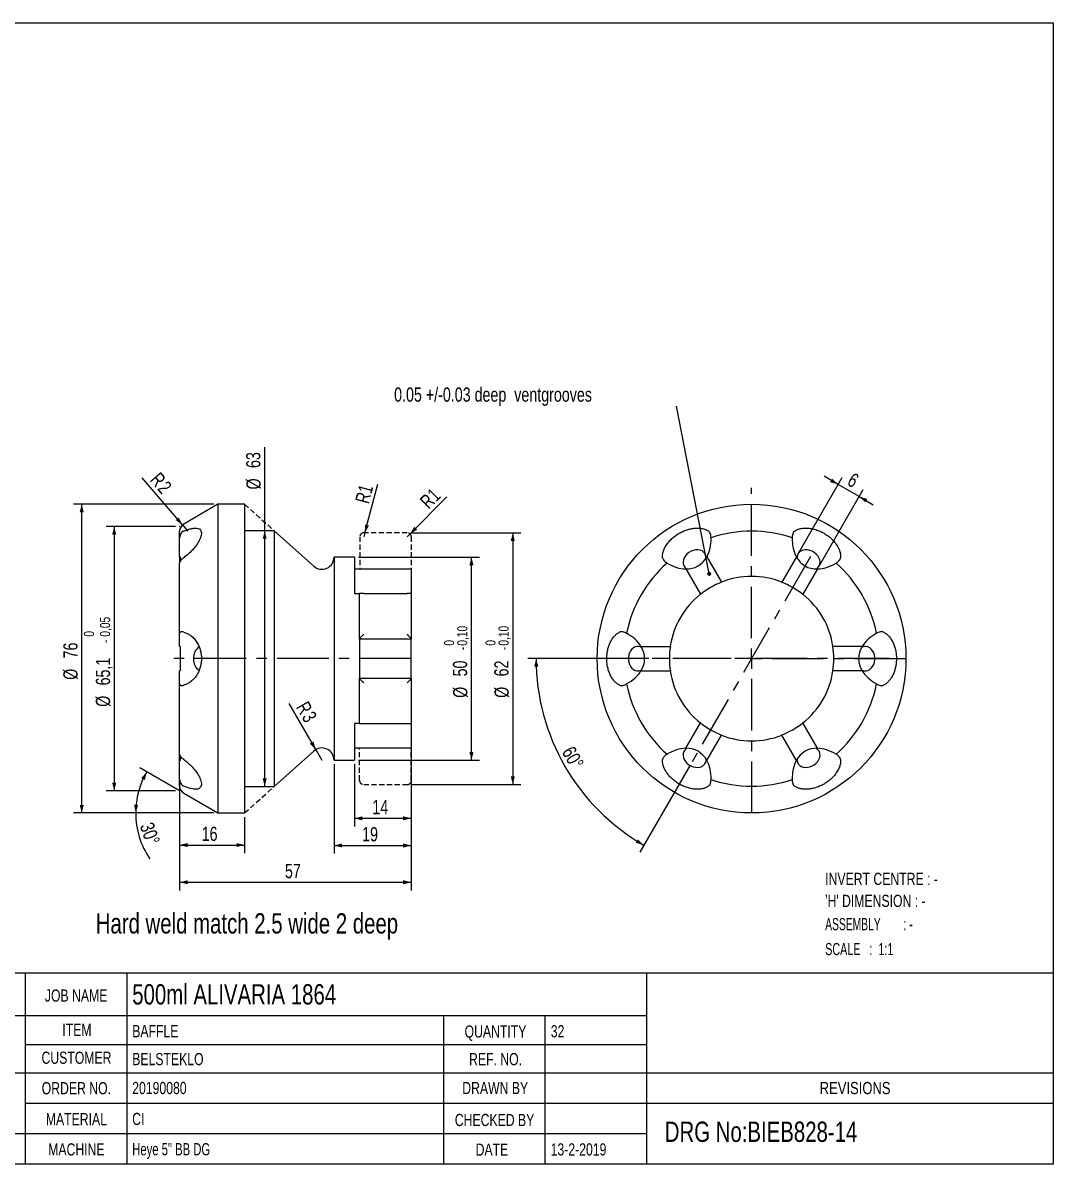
# Model space of a CAD drawing. Header units: millimetres. Extents: x 8 to 412, y 8 to 289.
# Drawn here: x 158.4 to 412, y 8 to 289 of the extents above; entities that cross this region are included whole.
import ezdxf

# ---------------------------------------------------------------- set-up
doc = ezdxf.new("R2010")
doc.units = ezdxf.units.MM
doc.header["$PDSIZE"] = -1
doc.linetypes.add('CENTERX2', pattern=[20.32, 12.7, -2.54, 2.54, -2.54])
doc.linetypes.add('HIDDEN', pattern=[1.905, 1.27, -0.635])
for name, color, linetype in [('CENTERLINE', 4, 'CENTERX2'), ('DIMENSIONS', 2, 'Continuous'), ('HIDDEN', 3, 'HIDDEN'), ('TEXT', 2, 'Continuous')]:
    doc.layers.add(name, color=color, linetype=linetype)
doc.layers.add('OUTLINE', color=7, linetype='Continuous', lineweight=25)
doc.styles.add('SLDTEXTSTYLE0', font='TXT', dxfattribs={"width": 0.75})
doc.styles.add('SLDTEXTSTYLE3', font='TXT', dxfattribs={"width": 0.797872})
doc.styles.add('SLDTEXTSTYLE4', font='TXT', dxfattribs={"width": 0.692308})
doc.styles.add('SLDTEXTSTYLE5', font='TXT', dxfattribs={"width": 0.660714})
doc.styles.add('SLDTEXTSTYLE6', font='TXT', dxfattribs={"width": 0.631579})
doc.dimstyles.new('SLDDIMSTYLE0', dxfattribs={"dimtxt": 3.5, "dimasz": 2, "dimexe": 0, "dimexo": 0.0625, "dimgap": 0.875, "dimtad": 1, "dimrnd": 1e-09, "dimzin": 12, "dimdsep": 46, "dimtxsty": 'SLDTEXTSTYLE0', "dimsah": 1, "dimcen": 0.09, "dimadec": 0, "dimazin": 3, "dimtfac": 1, "dimtofl": 0, "dimtmove": 0, "dimatfit": 3, "dimfxl": 0, "dimfrac": 2, "dimtolj": 1, "dimtzin": 12, "dimarcsym": 0})
doc.dimstyles.new('SLDDIMSTYLE10', dxfattribs={"dimtxt": 3.5, "dimasz": 2, "dimexe": 0, "dimexo": 0.0625, "dimgap": 0.875, "dimtad": 1, "dimrnd": 1e-09, "dimzin": 12, "dimdsep": 46, "dimtxsty": 'SLDTEXTSTYLE0', "dimsah": 1, "dimcen": 0, "dimadec": 0, "dimazin": 3, "dimtfac": 1, "dimtofl": 0, "dimtmove": 0, "dimatfit": 3, "dimfxl": 0, "dimfrac": 2, "dimtolj": 1, "dimtzin": 12, "dimarcsym": 0})
doc.dimstyles.new('SLDDIMSTYLE11', dxfattribs={"dimtxt": 3.5, "dimasz": 2, "dimexe": 0, "dimexo": 0.0625, "dimgap": 0.875, "dimtad": 1, "dimrnd": 1e-09, "dimzin": 12, "dimdsep": 46, "dimtxsty": 'SLDTEXTSTYLE0', "dimsah": 1, "dimcen": 0.09, "dimadec": 0, "dimazin": 3, "dimtol": 1, "dimtm": 0.1, "dimtfac": 1, "dimtofl": 0, "dimtmove": 0, "dimatfit": 3, "dimfxl": 0, "dimfrac": 2, "dimtolj": 1, "dimarcsym": 0})
doc.dimstyles.new('SLDDIMSTYLE12', dxfattribs={"dimtxt": 3.5, "dimasz": 2, "dimexe": 0, "dimexo": 0.0625, "dimgap": 0.875, "dimtad": 1, "dimrnd": 1e-09, "dimzin": 12, "dimdsep": 46, "dimtxsty": 'SLDTEXTSTYLE0', "dimsah": 1, "dimcen": 0, "dimadec": 0, "dimazin": 3, "dimtfac": 1, "dimtofl": 0, "dimtmove": 0, "dimatfit": 3, "dimfxl": 0, "dimfrac": 2, "dimtolj": 1, "dimtzin": 12, "dimarcsym": 0})
doc.dimstyles.new('SLDDIMSTYLE6', dxfattribs={"dimtxt": 3.5, "dimasz": 2, "dimexe": 0, "dimexo": 0.0625, "dimgap": 0.875, "dimtad": 1, "dimdec": 4, "dimzin": 12, "dimdsep": 46, "dimtxsty": 'SLDTEXTSTYLE0', "dimsah": 1, "dimcen": 0.09, "dimazin": 3, "dimtfac": 1, "dimtofl": 0, "dimtmove": 0, "dimatfit": 3, "dimfxl": 0, "dimfrac": 2, "dimtolj": 1, "dimtzin": 12, "dimarcsym": 0})
doc.dimstyles.new('SLDDIMSTYLE7', dxfattribs={"dimtxt": 3.5, "dimasz": 2, "dimexe": 0, "dimexo": 0.0625, "dimgap": 0.875, "dimtad": 1, "dimrnd": 1e-09, "dimzin": 12, "dimdsep": 46, "dimtxsty": 'SLDTEXTSTYLE0', "dimsah": 1, "dimcen": 0.09, "dimadec": 0, "dimazin": 3, "dimtfac": 1, "dimtmove": 0, "dimatfit": 0, "dimfxl": 0, "dimfrac": 2, "dimtolj": 1, "dimtzin": 12, "dimarcsym": 0})
doc.dimstyles.new('SLDDIMSTYLE8', dxfattribs={"dimtxt": 0.18, "dimasz": 1, "dimexe": 0, "dimexo": 0.0625, "dimgap": 0, "dimtad": 0, "dimtih": 1, "dimtoh": 1, "dimdec": 0, "dimrnd": 1e-09, "dimzin": 0, "dimdsep": 46, "dimtxsty": 'Standard', "dimblk1": 'DOT', "dimblk2": 'DOT', "dimsah": 1, "dimcen": 0.09, "dimadec": 0, "dimazin": 0, "dimtfac": 1, "dimtdec": 0, "dimtofl": 0, "dimtmove": 0, "dimatfit": 3, "dimldrblk": 'DOT', "dimfxl": 0, "dimfrac": 2, "dimtolj": 1, "dimtzin": 0, "dimarcsym": 0})
doc.dimstyles.new('SLDDIMSTYLE9', dxfattribs={"dimtxt": 3.5, "dimasz": 2, "dimexe": 0, "dimexo": 0.0625, "dimgap": 0.875, "dimtad": 1, "dimrnd": 1e-09, "dimzin": 12, "dimdsep": 46, "dimtxsty": 'SLDTEXTSTYLE0', "dimsah": 1, "dimcen": 0.09, "dimadec": 0, "dimazin": 3, "dimtol": 1, "dimtm": 0.05, "dimtfac": 1, "dimtofl": 0, "dimtmove": 0, "dimatfit": 3, "dimfxl": 0, "dimfrac": 2, "dimtolj": 1, "dimarcsym": 0})

# ---------------------------------------------------------------- blocks, each defined once
blk = doc.blocks.new('_D_6')
at = {"layer": 'DIMENSIONS'}
for p, q in [((303.35, 132.46), (282.74, 132.46)), ((322.62, 106.22), (310.26, 84.8))]:
    blk.add_line(p, q, dxfattribs=at)
blk.add_arc((337.77, 132.46), 53.04, 180, 240, dxfattribs=at)
for points in [[(284.74, 132.46), (284.27, 130.45), (285.27, 130.47)], [(311.26, 86.53), (309.8, 87.99), (309.28, 87.14)]]:
    blk.add_solid(points, dxfattribs=at)
at = {"layer": 'DIMENSIONS', "insert": (293.99, 111.25), "char_height": 3.5, "attachment_point": 1, "rotation": 300, "style": 'SLDTEXTSTYLE0'}
blk.add_mtext('60°', dxfattribs=at)
blk = doc.blocks.new('_D_7')
at = {"layer": 'DIMENSIONS'}
for p, q in [((349.29, 158.41), (360.07, 177.08)), ((359.07, 175.35), (355.61, 177.35)), ((364.27, 172.35), (359.07, 175.35)), ((354.48, 155.41), (365.27, 174.08)), ((364.27, 172.35), (367.73, 170.35))]:
    blk.add_line(p, q, dxfattribs=at)
for points in [[(359.07, 175.35), (357.59, 176.78), (357.09, 175.92)], [(364.27, 172.35), (365.75, 170.92), (366.25, 171.78)]]:
    blk.add_solid(points, dxfattribs=at)
at = {"layer": 'DIMENSIONS', "insert": (362.81, 178.4), "char_height": 3.5, "attachment_point": 1, "rotation": 330, "style": 'SLDTEXTSTYLE0'}
blk.add_mtext('6', dxfattribs=at)
blk = doc.blocks.new('_Dot')
at = {"color": 0, "linetype": 'ByBlock', "lineweight": -2}
blk.add_line((-0.5, 0), (-1, 0), dxfattribs=at)
at = {"color": 0, "linetype": 'ByBlock', "const_width": 0.5}
blk.add_lwpolyline([(-0.25, 0, 1), (0.25, 0, 1)], format="xyb", close=True, dxfattribs=at)
blk = doc.blocks.new('SW_CENTERMARKSYMBOL_1')
at = {"layer": 'CENTERLINE', "color": 0}
for p, q in [((0, 5), (0, 42.04)), ((-5, 0), (-40.5, 0)), ((0, 0), (-2.5, 0)), ((0, 0), (0, 2.5)), ((0, 0), (0, -2.5)), ((0, 0), (2.5, 0)), ((5, 0), (40.5, 0)), ((0, -5), (0, -40.5))]:
    blk.add_line(p, q, dxfattribs=at)
blk = doc.blocks.new('_D_8')
at = {"layer": 'DIMENSIONS'}
for p, q in [((196, 165.01), (178.9, 165.01)), ((180.9, 165.01), (180.9, 99.91)), ((196, 99.91), (178.9, 99.91))]:
    blk.add_line(p, q, dxfattribs=at)
for points in [[(180.9, 165.01), (180.4, 163.01), (181.4, 163.01)], [(180.9, 99.91), (181.4, 101.91), (180.4, 101.91)]]:
    blk.add_solid(points, dxfattribs=at)
at = {"layer": 'DIMENSIONS', "attachment_point": 1, "rotation": 90, "style": 'SLDTEXTSTYLE0'}
for s, insert, char_height in [('0,05', (177.4, 137.87), 2.5), ('0', (173.43, 137.87), 2.5), ('-', (177.4, 136.3), 2.5), ('65,1', (176.38, 125.87), 3.5), ('%%c', (176.38, 120.6), 3.5)]:
    blk.add_mtext(s, dxfattribs=dict(at, insert=insert, char_height=char_height))
blk = doc.blocks.new('_D_9')
at = {"layer": 'DIMENSIONS'}
for q in [(262.8, 172.27), (253, 162.46)]:
    blk.add_line((253.71, 163.17), q, dxfattribs=at)
blk.add_solid([(253.71, 163.17), (255.48, 164.23), (254.77, 164.94)], dxfattribs=at)
at = {"layer": 'DIMENSIONS', "insert": (255.84, 171.57), "char_height": 3.5, "attachment_point": 1, "rotation": 45, "style": 'SLDTEXTSTYLE0'}
blk.add_mtext('R1', dxfattribs=at)
blk = doc.blocks.new('_D_10')
at = {"layer": 'DIMENSIONS'}
for q in [(245.82, 175.39), (242.35, 162.46)]:
    blk.add_line((242.61, 163.43), q, dxfattribs=at)
blk.add_solid([(242.61, 163.43), (243.61, 165.23), (242.65, 165.49)], dxfattribs=at)
at = {"layer": 'DIMENSIONS', "insert": (240.14, 171.3), "char_height": 3.5, "attachment_point": 1, "rotation": 75, "style": 'SLDTEXTSTYLE0'}
blk.add_mtext('R1', dxfattribs=at)
blk = doc.blocks.new('_D_11')
at = {"layer": 'DIMENSIONS'}
for p, q in [((254, 163.46), (281, 163.46)), ((279, 163.46), (279, 101.46)), ((254, 101.46), (281, 101.46))]:
    blk.add_line(p, q, dxfattribs=at)
for points in [[(279, 163.46), (278.5, 161.46), (279.5, 161.46)], [(279, 101.46), (279.5, 103.46), (278.5, 103.46)]]:
    blk.add_solid(points, dxfattribs=at)
at = {"layer": 'DIMENSIONS', "attachment_point": 1, "rotation": 90, "style": 'SLDTEXTSTYLE0'}
for s, insert, char_height in [('0,10', (275.49, 135.66), 2.5), ('0', (272.25, 135.66), 2.5), ('-', (275.49, 134.55), 2.5), ('62', (274.44, 128.08), 3.5), ('%%c', (274.49, 122.81), 3.5)]:
    blk.add_mtext(s, dxfattribs=dict(at, insert=insert, char_height=char_height))
blk = doc.blocks.new('_D_12')
at = {"layer": 'DIMENSIONS'}
for p, q in [((254, 112.7), (254, 75.41)), ((197, 101.7), (197, 75.41)), ((197, 77.41), (254, 77.41))]:
    blk.add_line(p, q, dxfattribs=at)
for points in [[(197, 77.41), (199, 76.91), (199, 77.91)], [(254, 77.41), (252, 77.91), (252, 76.91)]]:
    blk.add_solid(points, dxfattribs=at)
at = {"layer": 'DIMENSIONS', "insert": (222.92, 81.92), "char_height": 3.5, "attachment_point": 1, "style": 'SLDTEXTSTYLE0'}
blk.add_mtext('57', dxfattribs=at)
blk = doc.blocks.new('_D_13')
at = {"layer": 'DIMENSIONS'}
for p, q in [((254, 112.7), (254, 91.15)), ((240, 106.46), (240, 91.15)), ((240, 93.15), (254, 93.15))]:
    blk.add_line(p, q, dxfattribs=at)
for points in [[(240, 93.15), (242, 92.65), (242, 93.65)], [(254, 93.15), (252, 93.65), (252, 92.65)]]:
    blk.add_solid(points, dxfattribs=at)
at = {"layer": 'DIMENSIONS', "insert": (244.42, 97.66), "char_height": 3.5, "attachment_point": 1, "style": 'SLDTEXTSTYLE0'}
blk.add_mtext('14', dxfattribs=at)
blk = doc.blocks.new('_D_14')
at = {"layer": 'DIMENSIONS'}
for p, q in [((254, 112.7), (254, 84.46)), ((235, 106.46), (235, 84.46)), ((235, 86.46), (254, 86.46))]:
    blk.add_line(p, q, dxfattribs=at)
for points in [[(235, 86.46), (237, 85.96), (237, 86.96)], [(254, 86.46), (252, 86.96), (252, 85.96)]]:
    blk.add_solid(points, dxfattribs=at)
at = {"layer": 'DIMENSIONS', "insert": (241.92, 90.98), "char_height": 3.5, "attachment_point": 1, "style": 'SLDTEXTSTYLE0'}
blk.add_mtext('19', dxfattribs=at)
blk = doc.blocks.new('_D_15')
at = {"layer": 'DIMENSIONS'}
for q in [(223.93, 121.44), (232, 107.46)]:
    blk.add_line((230.5, 110.06), q, dxfattribs=at)
blk.add_solid([(230.5, 110.06), (229.94, 112.04), (229.07, 111.54)], dxfattribs=at)
at = {"layer": 'DIMENSIONS', "char_height": 3.5, "attachment_point": 1, "rotation": 300, "style": 'SLDTEXTSTYLE0'}
for s, insert in [('R', (228.57, 122.29)), ('3', (229.99, 119.84))]:
    blk.add_mtext(s, dxfattribs=dict(at, insert=insert))
blk = doc.blocks.new('_D_16')
at = {"layer": 'DIMENSIONS'}
for p, q in [((197.14, 99.84), (187.17, 105.59)), ((205.44, 94.46), (184.19, 94.46))]:
    blk.add_line(p, q, dxfattribs=at)
for start, end in [(150, 180), (180, 213.873)]:
    blk.add_arc((206.44, 94.46), 20.25, start, end, dxfattribs=at)
for points in [[(188.91, 104.59), (187.55, 103.04), (188.44, 102.58)], [(186.19, 94.46), (186.79, 96.44), (185.79, 96.49)]]:
    blk.add_solid(points, dxfattribs=at)
at = {"layer": 'DIMENSIONS', "insert": (190.44, 92.47), "char_height": 3.5, "attachment_point": 1, "rotation": 289.7207, "style": 'SLDTEXTSTYLE0'}
blk.add_mtext('30°', dxfattribs=at)
blk = doc.blocks.new('_D_17')
at = {"layer": 'DIMENSIONS'}
for p, q in [((205.44, 170.46), (170.9, 170.46)), ((172.9, 94.46), (172.9, 170.46)), ((205.44, 94.46), (170.9, 94.46))]:
    blk.add_line(p, q, dxfattribs=at)
for points in [[(172.9, 170.46), (172.4, 168.46), (173.4, 168.46)], [(172.9, 94.46), (173.4, 96.46), (172.4, 96.46)]]:
    blk.add_solid(points, dxfattribs=at)
at = {"layer": 'DIMENSIONS', "char_height": 3.5, "attachment_point": 1, "rotation": 90, "style": 'SLDTEXTSTYLE0'}
for s, insert in [('76', (168.38, 132.52)), ('%%c', (168.38, 127.24))]:
    blk.add_mtext(s, dxfattribs=dict(at, insert=insert))
blk = doc.blocks.new('_D_18')
at = {"layer": 'DIMENSIONS'}
for q in [(187.77, 176.94), (199, 163.86)]:
    blk.add_line((197.7, 165.38), q, dxfattribs=at)
blk.add_solid([(197.7, 165.38), (196.78, 167.22), (196.02, 166.57)], dxfattribs=at)
at = {"layer": 'DIMENSIONS', "char_height": 3.5, "attachment_point": 1, "rotation": 310.6425, "style": 'SLDTEXTSTYLE0'}
for s, insert in [('R', (192.18, 178.64)), ('2', (194.03, 176.49))]:
    blk.add_mtext(s, dxfattribs=dict(at, insert=insert))
blk = doc.blocks.new('_D_19')
at = {"layer": 'DIMENSIONS'}
for p, q in [((241, 157.46), (270.82, 157.46)), ((268.82, 107.46), (268.82, 157.46)), ((241, 107.46), (270.82, 107.46))]:
    blk.add_line(p, q, dxfattribs=at)
for points in [[(268.82, 157.46), (268.32, 155.46), (269.32, 155.46)], [(268.82, 107.46), (269.32, 109.46), (268.32, 109.46)]]:
    blk.add_solid(points, dxfattribs=at)
at = {"layer": 'DIMENSIONS', "attachment_point": 1, "rotation": 90, "style": 'SLDTEXTSTYLE0'}
for s, insert, char_height in [('0,10', (265.31, 135.66), 2.5), ('0', (262.08, 135.66), 2.5), ('-', (265.31, 134.55), 2.5), ('50', (264.26, 128.08), 3.5), ('%%c', (264.31, 122.81), 3.5)]:
    blk.add_mtext(s, dxfattribs=dict(at, insert=insert, char_height=char_height))
blk = doc.blocks.new('_D_20')
at = {"layer": 'DIMENSIONS'}
for p, q in [((197, 101.7), (197, 84.57)), ((213, 93.46), (213, 84.57)), ((197, 86.57), (213, 86.57))]:
    blk.add_line(p, q, dxfattribs=at)
for points in [[(197, 86.57), (199, 86.07), (199, 87.07)], [(213, 86.57), (211, 87.07), (211, 86.07)]]:
    blk.add_solid(points, dxfattribs=at)
at = {"layer": 'DIMENSIONS', "insert": (202.42, 91.08), "char_height": 3.5, "attachment_point": 1, "style": 'SLDTEXTSTYLE0'}
blk.add_mtext('16', dxfattribs=at)
blk = doc.blocks.new('_D_21')
at = {"layer": 'DIMENSIONS'}
for p, q in [((217.94, 163.96), (217.94, 184.56)), ((217.94, 100.96), (217.94, 163.96))]:
    blk.add_line(p, q, dxfattribs=at)
for points in [[(217.94, 163.96), (217.44, 161.96), (218.44, 161.96)], [(217.94, 100.96), (218.44, 102.96), (217.44, 102.96)]]:
    blk.add_solid(points, dxfattribs=at)
at = {"layer": 'DIMENSIONS', "char_height": 3.5, "attachment_point": 1, "rotation": 90, "style": 'SLDTEXTSTYLE0'}
for s, insert in [('63', (213.37, 179.39)), ('%%c', (213.43, 174.11))]:
    blk.add_mtext(s, dxfattribs=dict(at, insert=insert))

msp = doc.modelspace()

# ---------------------------------------------------------------- linework, layer by layer
at = {"color": 51, "linetype": 'Continuous', "lineweight": 18}
for p in [(197.00272, 165.01347), (197.00272, 99.91347)]:
    msp.add_point(p, dxfattribs=at)
at = {"layer": 'CENTERLINE'}
for p, q in [((352.29813, 157.61877), (323.12134, 107.08309)), ((254.00272, 132.46347), (195.06963, 132.46347)), ((371.73257, 132.46347), (304.35165, 132.46347))]:
    msp.add_line(p, q, dxfattribs=at)
at = {"layer": 'HIDDEN'}
for p, q in [((213.00272, 170.46347), (220.25525, 163.96347)), ((253.00272, 163.46347), (242.30272, 163.46347)), ((241.35147, 162.46347), (241.35147, 154.46347)), ((254.00272, 162.46347), (254.00272, 154.46347)), ((241.30272, 102.46347), (241.30272, 110.54106)), ((254.00272, 102.46347), (254.00272, 110.46347)), ((242.30272, 101.46347), (253.00272, 101.46347)), ((213.00272, 94.46347), (220.25525, 100.96347))]:
    msp.add_line(p, q, dxfattribs=at)
for centre, radius, start, end in [((242.35272, 162.46347), 1.00125, 92.8624052, 180), ((253.00272, 162.46347), 1, 0, 90), ((242.30272, 102.46347), 1, 180, 270), ((253.00272, 102.46347), 1, 270, 0)]:
    msp.add_arc(centre, radius, start, end, dxfattribs=at)
at = {"layer": 'OUTLINE'}
for p, q in [((8, 289), (412, 289)), ((412, 289), (412, 8)), ((206.4424, 170.46347), (198.00272, 165.59082)), ((213.00272, 170.46347), (206.4424, 170.46347)), ((206.4424, 170.46347), (206.4424, 94.46348)), ((213.00272, 170.46347), (213.00272, 94.46348)), ((197.00272, 162.22808), (197.00272, 163.85878)), ((220.25525, 163.96348), (213.00272, 163.96348)), ((230.00048, 155.22942), (220.25525, 163.96348)), ((220.25525, 163.96348), (220.25525, 100.96347)), ((197.00272, 157.53953), (197.00272, 162.22808)), ((197.10272, 157.53301), (197.00272, 157.53953)), ((197.00272, 157.53953), (197.00272, 155.99448)), ((197.10272, 157.53301), (197.10272, 156.31816)), ((240.00272, 157.46348), (235.00272, 157.46348)), ((235.00272, 157.46348), (235.00272, 107.46347)), ((240.00272, 157.46348), (240.00272, 148.46373)), ((326.76115, 157.53953), (330.35952, 151.30697)), ((348.78828, 157.53953), (345.18991, 151.30697)), ((197.00272, 138.69708), (197.00272, 155.99448)), ((254.00272, 154.46347), (240.00272, 154.46347)), ((254.00272, 154.46347), (254.00272, 150.58112)), ((321.565, 154.53953), (325.16336, 148.30697)), ((353.98443, 154.53953), (350.38606, 148.30697)), ((254.00272, 150.58112), (254.00272, 148.46348)), ((330.35952, 151.30697), (330.37437, 151.28125)), ((345.18991, 151.30697), (345.17506, 151.28125)), ((240.00272, 148.46373), (241.30272, 148.46373)), ((241.30272, 137.27926), (241.30272, 148.46348)), ((242.30272, 148.46348), (253.00272, 148.46348)), ((254.00272, 148.46348), (254.00272, 137.27926)), ((254.01522, 147.46696), (254.00272, 147.46696)), ((254.01522, 146.3152), (254.00272, 146.3152)), ((325.16336, 148.30697), (325.17821, 148.28125)), ((350.38606, 148.30697), (350.37121, 148.28125)), ((254.01522, 144.45236), (254.00272, 144.45236)), ((254.00272, 142.36616), (254.01522, 142.36616)), ((254.00272, 141.70625), (254.01522, 141.70625)), ((254.01522, 141.42967), (254.00272, 141.42967)), ((197.00272, 135.46347), (197.00272, 138.69708)), ((254.00272, 138.95127), (254.01522, 138.95127)), ((197.10272, 135.46347), (197.00272, 135.46347)), ((197.10272, 135.46347), (197.10272, 129.46347)), ((241.30272, 137.26347), (241.30272, 137.27926)), ((254.00272, 137.26347), (241.30272, 137.26347)), ((241.30272, 137.26347), (241.30272, 132.46347)), ((254.01522, 137.68909), (254.00272, 137.68909)), ((254.00272, 137.27926), (254.00272, 137.26347)), ((254.00272, 127.66347), (254.00272, 137.26347)), ((254.00272, 135.83249), (254.01522, 135.83249)), ((310.55143, 135.46347), (317.74817, 135.46347)), ((317.74817, 135.46347), (317.77787, 135.46347)), ((357.80126, 135.46347), (357.77156, 135.46347)), ((364.99799, 135.46347), (357.80126, 135.46347)), ((241.30272, 132.46347), (241.30272, 127.66347)), ((197.00272, 126.22987), (197.00272, 129.46347)), ((197.10272, 129.46347), (197.00272, 129.46347)), ((254.01522, 129.74381), (254.00272, 129.74381)), ((310.55143, 129.46347), (317.74817, 129.46347)), ((317.74817, 129.46347), (317.77787, 129.46347)), ((357.80126, 129.46347), (357.77156, 129.46347)), ((364.99799, 129.46347), (357.80126, 129.46347)), ((241.30272, 127.64769), (241.30272, 127.66347)), ((241.30272, 127.66347), (254.00272, 127.66347)), ((241.30272, 116.46347), (241.30272, 127.64769)), ((254.01522, 129.10581), (254.00272, 129.10581)), ((254.00272, 127.85005), (254.01522, 127.85005)), ((254.00272, 127.66347), (254.00272, 127.64769)), ((254.00272, 127.64769), (254.00272, 116.46347)), ((254.01522, 126.46898), (254.00272, 126.46898)), ((197.00272, 108.93247), (197.00272, 126.22987)), ((254.00272, 124.78862), (254.01522, 124.78862)), ((254.00272, 118.08885), (254.01522, 118.08885)), ((241.30272, 116.46322), (240.00272, 116.46322)), ((240.00272, 116.46322), (240.00272, 107.46347)), ((242.30272, 116.46347), (253.00272, 116.46347)), ((254.00272, 116.73189), (254.01522, 116.73189)), ((254.00272, 116.46347), (254.00272, 114.34583)), ((321.565, 110.38742), (325.16336, 116.61998)), ((325.16336, 116.61998), (325.17821, 116.6457)), ((350.38606, 116.61998), (350.37121, 116.6457)), ((353.98443, 110.38742), (350.38606, 116.61998)), ((254.00272, 114.34583), (254.00272, 110.46347)), ((326.76115, 107.38742), (330.35952, 113.61998)), ((330.35952, 113.61998), (330.37437, 113.6457)), ((345.18991, 113.61998), (345.17506, 113.6457)), ((348.78828, 107.38742), (345.18991, 113.61998)), ((220.25525, 100.96347), (230.00048, 109.69753)), ((240.00272, 110.46347), (254.00272, 110.46347)), ((197.00272, 107.38742), (197.00272, 108.93247)), ((197.10272, 107.39394), (197.00272, 107.38742)), ((197.00272, 102.69887), (197.00272, 107.38742)), ((197.10272, 108.60089), (197.10272, 107.39394)), ((235.00272, 107.46347), (240.00272, 107.46347)), ((197.00272, 101.06817), (197.00272, 102.69887)), ((198.00272, 99.33613), (206.4424, 94.46348)), ((213.00272, 100.96347), (220.25525, 100.96347)), ((206.4424, 94.46348), (213.00272, 94.46348)), ((412, 55), (8, 55)), ((159, 55), (159, 8)), ((184, 55), (184, 8)), ((312, 8), (312, 55)), ((159, 44.5), (99, 44.5)), ((312, 44.5), (159, 44.5)), ((262, 8), (262, 44.5)), ((287, 8), (287, 44.5)), ((159, 37.5), (312, 37.5)), ((99, 30.5), (412, 30.5)), ((159, 23), (312, 23)), ((312, 23), (412, 23)), ((312, 15.5), (99, 15.5)), ((412, 8), (8, 8))]:
    msp.add_line(p, q, dxfattribs=at)
at = {"layer": 'OUTLINE', "flags": 128}
for points in [[(326.58825, 157.23006), (326.5849, 157.47131), (326.49159, 157.93723), (326.28601, 158.35479), (325.97659, 158.70688), (325.57599, 158.97911), (325.10061, 159.16031), (324.56992, 159.24308), (324.00564, 159.22402), (323.43087, 159.10392), (322.86914, 158.88769), (322.34345, 158.58419), (321.87533, 158.20583), (321.48393, 157.76812), (321.18529, 157.28896), (320.99162, 156.78798), (320.91086, 156.28569), (320.94631, 155.80265), (321.09653, 155.35864), (321.35535, 154.97183), (321.71219, 154.65806), (321.91945, 154.53453)], [(353.62998, 154.53453), (353.83723, 154.65806), (354.19407, 154.97183), (354.4529, 155.35864), (354.60311, 155.80265), (354.63856, 156.28569), (354.5578, 156.78798), (354.36413, 157.28896), (354.06549, 157.76812), (353.67409, 158.20583), (353.20597, 158.58419), (352.68028, 158.88769), (352.11856, 159.10392), (351.54379, 159.22402), (350.9795, 159.24308), (350.44881, 159.16031), (349.97343, 158.97911), (349.57283, 158.70688), (349.26341, 158.35479), (349.05784, 157.93723), (348.96453, 157.47131), (348.96117, 157.23006)], [(310.73299, 135.15901), (310.52238, 135.27673), (310.07223, 135.42888), (309.60783, 135.45962), (309.14819, 135.36771), (308.71214, 135.15689), (308.31752, 134.8358), (307.9805, 134.41759), (307.71486, 133.91938), (307.53149, 133.36156), (307.43788, 132.76698), (307.43788, 132.15997), (307.53149, 131.56539), (307.71486, 131.00757), (307.9805, 130.50936), (308.31752, 130.09115), (308.71214, 129.77006), (309.14819, 129.55924), (309.60783, 129.46733), (310.07223, 129.49807), (310.52238, 129.65022), (310.73299, 129.76794)], [(364.81643, 129.76794), (365.02705, 129.65022), (365.4772, 129.49807), (365.9416, 129.46733), (366.40123, 129.55924), (366.83728, 129.77006), (367.2319, 130.09115), (367.56893, 130.50936), (367.83456, 131.00757), (368.01794, 131.56539), (368.11154, 132.15997), (368.11154, 132.76698), (368.01794, 133.36156), (367.83456, 133.91938), (367.56893, 134.41759), (367.2319, 134.8358), (366.83728, 135.15689), (366.40123, 135.36771), (365.9416, 135.45962), (365.4772, 135.42888), (365.02705, 135.27673), (364.81643, 135.15901)], [(321.91945, 110.39242), (321.71219, 110.26889), (321.35535, 109.95512), (321.09653, 109.56831), (320.94631, 109.1243), (320.91086, 108.64126), (320.99162, 108.13896), (321.18529, 107.63799), (321.48393, 107.15883), (321.87533, 106.72112), (322.34345, 106.34276), (322.86914, 106.03926), (323.43087, 105.82303), (324.00564, 105.70293), (324.56992, 105.68387), (325.10061, 105.76664), (325.57599, 105.94784), (325.97659, 106.22007), (326.28601, 106.57216), (326.49159, 106.98972), (326.5849, 107.45563), (326.58825, 107.69689)], [(348.96117, 107.69689), (348.96453, 107.45563), (349.05784, 106.98972), (349.26341, 106.57216), (349.57283, 106.22007), (349.97343, 105.94784), (350.44881, 105.76664), (350.9795, 105.68387), (351.54379, 105.70293), (352.11856, 105.82303), (352.68028, 106.03926), (353.20597, 106.34276), (353.67409, 106.72112), (354.06549, 107.15883), (354.36413, 107.63799), (354.5578, 108.13896), (354.63856, 108.64126), (354.60311, 109.1243), (354.4529, 109.56831), (354.19407, 109.95512), (353.83723, 110.26889), (353.62998, 110.39242)]]:
    msp.add_lwpolyline(points, dxfattribs=at)
at = {"layer": 'OUTLINE'}
msp.add_circle((337.77471, 132.46347), 38, dxfattribs=at)
for centre, radius, start, end in [((199.00272, 163.85877), 2, 120, 180), ((337.77471, 132.46347), 31.3953, 71.4522984, 108.5477016), ((232.00272, 157.46347), 3, 228.1320522, 0), ((337.77471, 132.46347), 31.3953, 131.4522984, 168.5477016), ((337.77471, 132.46347), 31.3953, 11.4522984, 48.5477016), ((337.77471, 132.46347), 20.25, 68.5196243, 111.4803757), ((337.77471, 132.46347), 20.22063, 111.4679074, 128.5320926), ((337.77471, 132.46347), 20.22063, 51.4679074, 68.5320926), ((337.77471, 132.46347), 20.25, 128.5196243, 171.4803757), ((337.77471, 132.46347), 20.25, 8.5196243, 51.4803757), ((203.56617, 132.72929), 3.14077, 123.6486469, 184.8549941), ((337.77471, 132.46347), 20.22063, 171.4679074, 188.5320926), ((337.77471, 132.46347), 20.22063, 351.4679074, 8.5320926), ((203.36581, 132.10011), 2.95159, 172.9284917, 238.4011444), ((337.77471, 132.46347), 20.25, 188.5196243, 231.4803757), ((337.77471, 132.46347), 20.25, 308.5196243, 351.4803757), ((337.77471, 132.46347), 31.3953, 191.4522984, 228.5477016), ((337.77471, 132.46347), 31.3953, 311.4522984, 348.5477016), ((337.77471, 132.46347), 20.22063, 231.4679074, 248.5320926), ((337.77471, 132.46347), 20.22063, 291.4679074, 308.5320926), ((337.77471, 132.46347), 20.25, 248.5196243, 291.4803757), ((232.00272, 107.46347), 3, 0, 131.8679478), ((337.77471, 132.46347), 31.3953, 251.4522984, 288.5477016), ((199.00272, 101.06818), 2, 180, 240)]:
    msp.add_arc(centre, radius, start, end, dxfattribs=at)
for centre, major_axis, start_param, end_param in [((318.59035, 165.69176), (-6.00543, 10.40171), 3.523524984, 4.027438845), ((356.95907, 165.69176), (6.00543, 10.40171), 2.255746462, 2.759660323), ((318.66345, 165.56515), (-5.94115, 10.29038), 2.755310909, 3.527874399), ((356.88598, 165.56515), (5.94115, 10.29038), 2.755310909, 3.527874399), ((318.59035, 165.69176), (-6.00543, 10.40171), 2.255746462, 2.759660323), ((356.95907, 165.69176), (6.00543, 10.40171), 3.523524984, 4.027438845), ((299.406, 132.46347), (-12.01087, 0), 3.523524984, 4.027438845), ((376.14343, 132.46347), (12.01087, 0), 2.255746462, 2.759660323), ((299.55219, 132.46347), (-11.88231, 0), 2.755310909, 3.527874399), ((375.99724, 132.46347), (11.88231, 0), 2.755310909, 3.527874399), ((299.406, 132.46347), (-12.01087, 0), 2.255746462, 2.759660323), ((376.14343, 132.46347), (12.01087, 0), 3.523524984, 4.027438845), ((318.59035, 99.23519), (-6.00543, -10.40171), 3.523524984, 4.027438845), ((318.66345, 99.3618), (-5.94115, -10.29038), 2.755310909, 3.527874399), ((356.88598, 99.3618), (5.94115, -10.29038), 2.755310909, 3.527874399), ((356.95907, 99.23519), (6.00543, -10.40171), 2.255746462, 2.759660323), ((318.59035, 99.23519), (-6.00543, -10.40171), 2.255746462, 2.759660323), ((356.95907, 99.23519), (6.00543, -10.40171), 3.523524984, 4.027438845)]:
    msp.add_ellipse(centre, major_axis=major_axis, ratio=0.670148331, start_param=start_param, end_param=end_param, dxfattribs=at)
for points, knots in [([(198.00272, 163.85961), (197.84857, 163.77818), (197.53971, 163.61505), (197.20342, 163.16827), (197.0274, 162.68324), (197.01004, 162.363), (197.00272, 162.22808)], [0, 0, 0, 0, 0.27411658, 0.549215637, 0.810071438, 1, 1, 1, 1]), ([(198.00272, 163.85961), (198.29904, 163.97599), (198.89159, 164.20872), (199.75554, 164.4653), (200.57189, 164.61571), (201.2737, 164.61564), (201.80254, 164.45514), (202.15722, 164.1611), (202.34718, 163.73617), (202.38576, 163.21254), (202.27507, 162.59403), (202.02926, 161.90687), (201.64808, 161.16321), (201.14117, 160.38082), (200.51312, 159.58252), (199.76957, 158.78422), (198.93165, 158.01223), (198.3124, 157.54716), (198.00272, 157.31458)], [0, 0, 0, 0, 0.060737012, 0.121454777, 0.192709399, 0.263928928, 0.328948501, 0.393951422, 0.454645625, 0.515336213, 0.574189565, 0.63304815, 0.692050196, 0.751064603, 0.812019582, 0.872993625, 0.936485391, 1, 1, 1, 1]), ([(315.86937, 157.31458), (315.86295, 157.53416), (315.84996, 157.97787), (316.00749, 158.76016), (316.33678, 159.63813), (316.86504, 160.55175), (317.55497, 161.43046), (318.34315, 162.20876), (319.23459, 162.90344), (320.16929, 163.47849), (321.1552, 163.9464), (322.14483, 164.29117), (323.13714, 164.51742), (324.097, 164.62121), (325.01312, 164.60446), (325.85273, 164.46827), (326.60827, 164.22528), (327.00501, 163.98244), (327.20569, 163.85961)], [0, 0, 0, 0, 0.060101749, 0.121451655, 0.19147693, 0.263929152, 0.327879576, 0.393954031, 0.453725443, 0.515339947, 0.573357704, 0.633052069, 0.691266613, 0.75106801, 0.811255627, 0.872995887, 0.935757655, 1, 1, 1, 1]), ([(327.78805, 162.22808), (327.78628, 162.28183), (327.77798, 162.53288), (327.7204, 162.9779), (327.55476, 163.464), (327.36385, 163.73635), (327.24125, 163.83189), (327.20569, 163.85961)], [0, 0, 0, 0, 0.075835616, 0.354207155, 0.633418021, 0.893663273, 1, 1, 1, 1]), ([(348.34373, 163.85961), (348.2534, 163.77818), (348.07242, 163.61505), (347.88114, 163.16827), (347.78282, 162.68324), (347.76773, 162.363), (347.76137, 162.22808)], [0, 0, 0, 0, 0.27411658, 0.549215637, 0.810071438, 1, 1, 1, 1]), ([(348.34373, 163.85961), (348.53068, 163.97496), (348.90845, 164.20806), (349.66469, 164.46279), (350.58968, 164.61659), (351.64503, 164.61592), (352.75098, 164.45778), (353.8191, 164.16435), (354.86644, 163.73967), (355.83179, 163.21772), (356.72997, 162.59786), (357.52336, 161.9132), (358.21546, 161.16695), (358.78526, 160.38759), (359.22883, 159.58583), (359.53069, 158.79061), (359.69802, 158.0148), (359.68609, 157.54979), (359.68005, 157.31458)], [0, 0, 0, 0, 0.060101709, 0.121451653, 0.191476932, 0.263929159, 0.32787958, 0.393954057, 0.45372543, 0.515339937, 0.573357752, 0.63305209, 0.691266567, 0.751068066, 0.811255621, 0.872995934, 0.935757699, 1, 1, 1, 1]), ([(197.00272, 155.99448), (197.00395, 156.02289), (197.0097, 156.1556), (197.11019, 156.42798), (197.40393, 156.81448), (197.73352, 157.11599), (197.94219, 157.26993), (198.00272, 157.31458)], [0, 0, 0, 0, 0.07583488, 0.354206803, 0.633418237, 0.893663443, 1, 1, 1, 1]), ([(315.86937, 157.31458), (315.89472, 157.19564), (315.94551, 156.95733), (316.23679, 156.5683), (316.60769, 156.24063), (316.87747, 156.06745), (316.99114, 155.99448)], [0, 0, 0, 0, 0.274116852, 0.54921509, 0.810070952, 1, 1, 1, 1]), ([(358.55828, 155.99448), (358.60394, 156.02289), (358.81721, 156.1556), (359.17382, 156.42798), (359.51197, 156.81448), (359.65239, 157.11599), (359.67383, 157.26993), (359.68005, 157.31458)], [0, 0, 0, 0, 0.07583488, 0.354206803, 0.633418237, 0.893663443, 1, 1, 1, 1]), ([(242.30272, 148.46348), (242.27365, 148.46348), (242.14808, 148.46348), (241.92772, 148.46348), (241.69265, 148.46348), (241.48042, 148.46348), (241.331, 148.46348), (241.31161, 148.46348), (241.30272, 148.46348)], [0, 0, 0, 0, 0.051141604, 0.220886613, 0.394328635, 0.54188129, 0.790192581, 1, 1, 1, 1]), ([(254.00272, 148.46348), (254.00243, 148.46348), (253.99992, 148.46348), (253.92974, 148.46348), (253.7047, 148.46348), (253.4114, 148.46348), (253.17122, 148.46348), (253.03332, 148.46348), (253.00272, 148.46348)], [0, 0, 0, 0, 0.0363644095, 0.3100646021, 0.5687662666, 0.7570968783, 0.9461102256, 1, 1, 1, 1]), ([(198.00272, 139.0085), (197.84857, 139.04602), (197.53971, 139.12119), (197.20342, 139.06345), (197.0274, 138.90608), (197.01004, 138.75903), (197.00272, 138.69708)], [0, 0, 0, 0, 0.27411729, 0.549215785, 0.810071888, 1, 1, 1, 1]), ([(198.00272, 139.0085), (198.29904, 138.90282), (198.89159, 138.69148), (199.75553, 138.16104), (200.57189, 137.43529), (201.2737, 136.51723), (201.80255, 135.48397), (202.15722, 134.40775), (202.34718, 133.29375), (202.38576, 132.19201), (202.27507, 131.1101), (202.02926, 130.07612), (201.64808, 129.10945), (201.14116, 128.22231), (200.51312, 127.44262), (199.76957, 126.78065), (198.93165, 126.25203), (198.3124, 126.02966), (198.00272, 125.91845)], [0, 0, 0, 0, 0.0607369073, 0.1214547593, 0.1927093107, 0.2639288942, 0.3289484392, 0.3939514038, 0.4546456474, 0.5153362554, 0.5741896072, 0.6330481621, 0.6920501925, 0.751064593, 0.8120196111, 0.8729936165, 0.9364854072, 1, 1, 1, 1]), ([(241.30272, 137.27926), (241.3099, 137.30217), (241.32422, 137.34787), (241.43957, 137.50912), (241.64676, 137.76137), (241.95008, 138.09685), (242.18617, 138.34055), (242.30122, 138.45531), (242.30272, 138.45681)], [0, 0, 0, 0, 0.139536012, 0.278403012, 0.474152926, 0.743082421, 0.996643259, 1, 1, 1, 1]), ([(253.00272, 138.45681), (253.00423, 138.45531), (253.11925, 138.34053), (253.35537, 138.09686), (253.65869, 137.76137), (253.86587, 137.50912), (253.98123, 137.34787), (253.99555, 137.30217), (254.00272, 137.27926)], [0, 0, 0, 0, 0.00335606, 0.256916986, 0.525847202, 0.721596675, 0.860464067, 1, 1, 1, 1]), ([(305.30035, 125.91845), (305.10495, 126.02413), (304.7142, 126.23547), (304.11168, 126.76591), (303.51899, 127.49166), (302.98903, 128.40972), (302.5778, 129.44298), (302.29598, 130.5192), (302.14347, 131.6332), (302.11202, 132.73494), (302.20157, 133.81685), (302.39807, 134.85083), (302.69866, 135.81751), (303.0899, 136.70464), (303.56155, 137.48433), (304.10115, 138.1463), (304.68737, 138.67492), (305.096, 138.89729), (305.30035, 139.0085)], [0, 0, 0, 0, 0.060736904, 0.121454753, 0.192709398, 0.263928894, 0.328948504, 0.393951416, 0.454645657, 0.515336262, 0.574189611, 0.633048163, 0.692050134, 0.751064605, 0.81201962, 0.872993623, 0.93648541, 1, 1, 1, 1]), ([(307.00448, 138.69708), (306.95704, 138.72241), (306.73548, 138.84075), (306.32129, 139.01339), (305.8175, 139.113), (305.48617, 139.08384), (305.34214, 139.02544), (305.30035, 139.0085)], [0, 0, 0, 0, 0.07583524, 0.354207016, 0.633417345, 0.893662657, 1, 1, 1, 1]), ([(370.24907, 139.0085), (370.13339, 139.04602), (369.90162, 139.12119), (369.41906, 139.06345), (368.94985, 138.90608), (368.66497, 138.75903), (368.54494, 138.69708)], [0, 0, 0, 0, 0.27411729, 0.549215785, 0.810071888, 1, 1, 1, 1]), ([(370.24907, 139.0085), (370.44448, 138.90282), (370.83522, 138.69148), (371.43775, 138.16104), (372.03043, 137.43529), (372.5604, 136.51723), (372.97162, 135.48397), (373.25345, 134.40775), (373.40595, 133.29375), (373.4374, 132.19201), (373.34786, 131.1101), (373.15136, 130.07612), (372.85076, 129.10945), (372.45952, 128.22231), (371.98788, 127.44262), (371.44827, 126.78065), (370.86206, 126.25203), (370.45342, 126.02966), (370.24907, 125.91845)], [0, 0, 0, 0, 0.0607369073, 0.1214547593, 0.1927093107, 0.2639288942, 0.3289484392, 0.3939514038, 0.4546456474, 0.5153362554, 0.5741896072, 0.6330481621, 0.6920501925, 0.751064593, 0.8120196111, 0.8729936165, 0.9364854072, 1, 1, 1, 1]), ([(242.30272, 126.47014), (242.30122, 126.47164), (242.18617, 126.5864), (241.95008, 126.8301), (241.64676, 127.16558), (241.43957, 127.41783), (241.32422, 127.57908), (241.3099, 127.62478), (241.30272, 127.64769)], [0, 0, 0, 0, 0.0033567409, 0.2569175785, 0.5258470736, 0.721596988, 0.8604639881, 1, 1, 1, 1]), ([(254.00272, 127.64769), (253.99555, 127.62478), (253.98123, 127.57907), (253.86587, 127.41783), (253.65869, 127.16558), (253.35537, 126.83009), (253.11925, 126.58642), (253.00423, 126.47164), (253.00272, 126.47014)], [0, 0, 0, 0, 0.1395359335, 0.2784033251, 0.4741527978, 0.7430830137, 0.9966439399, 1, 1, 1, 1]), ([(197.00272, 126.22987), (197.00395, 126.20454), (197.0097, 126.0862), (197.11019, 125.91356), (197.40393, 125.81395), (197.73352, 125.84311), (197.94219, 125.90151), (198.00272, 125.91845)], [0, 0, 0, 0, 0.07583518, 0.354207526, 0.633417634, 0.893662741, 1, 1, 1, 1]), ([(305.30035, 125.91845), (305.41603, 125.88093), (305.64781, 125.80576), (306.13036, 125.8635), (306.59958, 126.02087), (306.88445, 126.16792), (307.00448, 126.22987)], [0, 0, 0, 0, 0.274116288, 0.549215604, 0.810071811, 1, 1, 1, 1]), ([(368.54494, 126.22987), (368.59238, 126.20454), (368.81395, 126.0862), (369.22814, 125.91356), (369.73193, 125.81395), (370.06325, 125.84311), (370.20729, 125.90151), (370.24907, 125.91845)], [0, 0, 0, 0, 0.07583518, 0.354207526, 0.633417634, 0.893662741, 1, 1, 1, 1]), ([(241.30272, 116.46347), (241.30985, 116.46347), (241.32733, 116.46347), (241.48458, 116.46347), (241.75107, 116.46347), (242.03338, 116.46347), (242.22612, 116.46347), (242.30272, 116.46347)], [0, 0, 0, 0, 0.186841292, 0.458349215, 0.661430575, 0.865429223, 1, 1, 1, 1]), ([(253.00272, 116.46347), (253.07719, 116.46347), (253.24826, 116.46347), (253.47569, 116.46347), (253.7108, 116.46347), (253.90162, 116.46347), (253.9929, 116.46347), (254.00038, 116.46347), (254.00272, 116.46347)], [0, 0, 0, 0, 0.130661332, 0.300156857, 0.431183549, 0.663460115, 0.894793924, 1, 1, 1, 1]), ([(198.00272, 107.61237), (197.84857, 107.73131), (197.53971, 107.96962), (197.20341, 108.35865), (197.0274, 108.68631), (197.01004, 108.8595), (197.00272, 108.93247)], [0, 0, 0, 0, 0.274117118, 0.549215033, 0.810071608, 1, 1, 1, 1]), ([(198.00272, 107.61237), (198.29904, 107.3903), (198.89159, 106.94624), (199.75554, 106.15922), (200.57189, 105.28306), (201.2737, 104.36506), (201.80254, 103.4923), (202.15722, 102.71012), (202.34718, 102.02105), (202.38576, 101.44295), (202.27507, 100.97954), (202.02926, 100.63272), (201.64808, 100.40971), (201.14117, 100.30496), (200.51312, 100.32358), (199.76957, 100.45991), (198.93165, 100.70327), (198.3124, 100.94597), (198.00272, 101.06734)], [0, 0, 0, 0, 0.060736952, 0.121454783, 0.192709374, 0.263928932, 0.328948515, 0.393951347, 0.454645584, 0.515336265, 0.574189609, 0.633048088, 0.692050138, 0.751064592, 0.812019572, 0.87299358, 0.936485324, 1, 1, 1, 1]), ([(327.20569, 101.06734), (327.01875, 100.95199), (326.64098, 100.71888), (325.88473, 100.46416), (324.95974, 100.31036), (323.90439, 100.31103), (322.79844, 100.46917), (321.73032, 100.7626), (320.68299, 101.18728), (319.71763, 101.70923), (318.81945, 102.32909), (318.02606, 103.01375), (317.33397, 103.76), (316.76416, 104.53936), (316.32059, 105.34112), (316.01874, 106.13634), (315.8514, 106.91215), (315.86334, 107.37716), (315.86937, 107.61237)], [0, 0, 0, 0, 0.060101707, 0.121451649, 0.191476927, 0.263929152, 0.327879617, 0.393954045, 0.45372537, 0.515339965, 0.573357778, 0.633052114, 0.69126659, 0.751068088, 0.81125564, 0.872995925, 0.935757702, 1, 1, 1, 1]), ([(316.99114, 108.93247), (316.94548, 108.90406), (316.73222, 108.77135), (316.3756, 108.49897), (316.03745, 108.11247), (315.89704, 107.81096), (315.87559, 107.65702), (315.86937, 107.61237)], [0, 0, 0, 0, 0.075835615, 0.354206843, 0.63341826, 0.893663449, 1, 1, 1, 1]), ([(359.68005, 107.61237), (359.68648, 107.39279), (359.69947, 106.94908), (359.54194, 106.16679), (359.21265, 105.28882), (358.68438, 104.3752), (357.99446, 103.49649), (357.20628, 102.71819), (356.31483, 102.02351), (355.38013, 101.44846), (354.39423, 100.98054), (353.4046, 100.63578), (352.41228, 100.40953), (351.45243, 100.30574), (350.5363, 100.32249), (349.6967, 100.45868), (348.94115, 100.70167), (348.54441, 100.94451), (348.34373, 101.06734)], [0, 0, 0, 0, 0.06010175, 0.121451656, 0.191476903, 0.263929168, 0.327879535, 0.393953989, 0.453725401, 0.515339992, 0.573357749, 0.633052021, 0.69126661, 0.751068053, 0.811255628, 0.872995888, 0.935757655, 1, 1, 1, 1]), ([(359.68005, 107.61237), (359.6547, 107.73131), (359.60391, 107.96962), (359.31263, 108.35865), (358.94174, 108.68631), (358.67195, 108.8595), (358.55828, 108.93247)], [0, 0, 0, 0, 0.274117118, 0.549215033, 0.810071608, 1, 1, 1, 1]), ([(197.00272, 102.69887), (197.00395, 102.64512), (197.0097, 102.39407), (197.11019, 101.94905), (197.40393, 101.46295), (197.73352, 101.1906), (197.94219, 101.09506), (198.00272, 101.06734)], [0, 0, 0, 0, 0.075835616, 0.354207155, 0.633418021, 0.893663273, 1, 1, 1, 1]), ([(327.20569, 101.06734), (327.29602, 101.14877), (327.47701, 101.3119), (327.66828, 101.75868), (327.7666, 102.24371), (327.78169, 102.56395), (327.78805, 102.69887)], [0, 0, 0, 0, 0.27411658, 0.549215637, 0.810071438, 1, 1, 1, 1]), ([(347.76137, 102.69887), (347.76315, 102.64512), (347.77145, 102.39407), (347.82903, 101.94905), (347.99467, 101.46295), (348.18558, 101.1906), (348.30817, 101.09506), (348.34373, 101.06734)], [0, 0, 0, 0, 0.075835616, 0.354207155, 0.633418021, 0.893663273, 1, 1, 1, 1])]:
    msp.add_open_spline(points, degree=3, knots=knots, dxfattribs=at)

# ---------------------------------------------------------------- block references
at = {"layer": 'CENTERLINE'}
msp.add_blockref('SW_CENTERMARKSYMBOL_1', (337.77471, 132.46347), dxfattribs=at)

# ---------------------------------------------------------------- texts
at = {"layer": 'TEXT'}
for s, insert, char_height, attachment_point, style in [('0.05 +/-0.03 deep  ventgrooves', (249.79099, 199.22349), 3.5, 1, 'SLDTEXTSTYLE0'), ('INVERT CENTRE : -', (355.88583, 79.73474), 3, 1, 'SLDTEXTSTYLE0'), ("'H' DIMENSION : -", (355.88583, 74.32381), 3, 1, 'SLDTEXTSTYLE0'), ('Hard weld match 2.5 wide 2 deep', (176.35035, 69.78537), 5, 1, 'SLDTEXTSTYLE0'), ('ASSEMBLY        : -', (355.88583, 68.60543), 3, 1, 'SLDTEXTSTYLE6'), ('SCALE   :  1:1', (355.88583, 62.45853), 3, 1, 'SLDTEXTSTYLE5'), ('JOB NAME', (171.51943, 51.01097), 3, 2, 'SLDTEXTSTYLE0'), ('500ml ALIVARIA 1864', (185.33565, 52.31634), 5, 1, 'SLDTEXTSTYLE0'), ('ITEM', (171.71839, 42.58459), 3, 2, 'SLDTEXTSTYLE0'), ('BAFFLE', (185.33565, 42.25126), 3, 1, 'SLDTEXTSTYLE0'), ('QUANTITY', (274.73922, 42.16498), 3, 2, 'SLDTEXTSTYLE0'), ('32', (288.35518, 42.22289), 3, 1, 'SLDTEXTSTYLE0'), ('CUSTOMER', (171.61526, 35.70858), 3, 2, 'SLDTEXTSTYLE0'), ('BELSTEKLO', (185.33565, 35.37524), 3, 1, 'SLDTEXTSTYLE0'), ('REF. NO.', (274.75477, 35.3534), 3, 2, 'SLDTEXTSTYLE0'), ('ORDER NO.', (171.58401, 28.20789), 3, 2, 'SLDTEXTSTYLE0'), ('20190080', (185.32857, 28.25372), 3, 1, 'SLDTEXTSTYLE0'), ('DRAWN BY', (274.67352, 28.24386), 3, 2, 'SLDTEXTSTYLE0'), ('REVISIONS', (363.25388, 28.24386), 3, 2, 'SLDTEXTSTYLE3'), ('MATERIAL', (171.59131, 20.58667), 3, 2, 'SLDTEXTSTYLE0'), ('CI', (185.32857, 20.63251), 3, 1, 'SLDTEXTSTYLE0'), ('CHECKED BY', (274.51608, 20.38182), 3, 2, 'SLDTEXTSTYLE0'), ('DRG No:BIEB828-14', (316.41236, 18.48179), 5, 1, 'SLDTEXTSTYLE0'), ('MACHINE', (171.58922, 13.13696), 3, 2, 'SLDTEXTSTYLE0'), ('Heye 5" BB DG', (185.32857, 13.18279), 3, 1, 'SLDTEXTSTYLE4'), ('DATE', (273.86978, 13.08877), 3, 2, 'SLDTEXTSTYLE0'), ('13-2-2019', (288.31932, 13.1346), 3, 1, 'SLDTEXTSTYLE0')]:
    msp.add_mtext(s, dxfattribs=dict(at, insert=insert, char_height=char_height, attachment_point=attachment_point, style=style))

# ---------------------------------------------------------------- dimensions: what is measured, and where the dimension line sits
at = {"layer": 'DIMENSIONS'}
for base, p1, p2, dimstyle, picture, middle in [((217.93953, 163.96347), (220.25525, 100.96347), (220.25525, 163.96347), 'SLDDIMSTYLE0', '_D_21', (217.93953, 179.33476)), ((172.89546, 170.46347), (206.4424, 94.46347), (206.4424, 170.46347), 'SLDDIMSTYLE0', '_D_17', (172.89546, 132.46347)), ((180.89546, 99.91347), (197.00272, 165.01347), (197.00272, 99.91347), 'SLDDIMSTYLE9', '_D_8', (180.89546, 132.46347)), ((279.00272, 101.46347), (253.00272, 163.46347), (253.00272, 101.46347), 'SLDDIMSTYLE11', '_D_11', (279.00272, 132.46347)), ((268.82342, 157.46347), (240.00272, 107.46347), (240.00272, 157.46347), 'SLDDIMSTYLE11', '_D_19', (268.82342, 132.46347))]:
    dim = msp.add_linear_dim(base=base, p1=p1, p2=p2, angle=90, text='%%c<>', dimstyle=dimstyle, dxfattribs=at)
    dim.commit()
    dim.dimension.update_dxf_attribs({"geometry": picture, "text_midpoint": middle, "dimtype": 160})
for center, mpoint, dimstyle, picture, middle in [((199.00272, 163.85877), (197.70005, 165.37635), 'SLDDIMSTYLE12', '_D_18', (190.38698, 173.89588)), ((242.35272, 162.46347), (242.61187, 163.43061), 'SLDDIMSTYLE10', '_D_10', (245.20249, 173.09892)), ((253.00272, 162.46347), (253.70983, 163.17058), 'SLDDIMSTYLE10', '_D_9', (261.11632, 170.57708)), ((232.00272, 107.46347), (230.50272, 110.06155), 'SLDDIMSTYLE12', '_D_15', (225.92667, 117.98754))]:
    dim = msp.add_radius_dim(center=center, mpoint=mpoint, dimstyle=dimstyle, dxfattribs=at)
    dim.commit()
    dim.dimension.update_dxf_attribs({"geometry": picture, "text_midpoint": middle, "dimtype": 164})
dim = msp.add_linear_dim(base=(359.07052, 175.34889), p1=(353.98443, 154.53953), p2=(348.78828, 157.53953), angle=330, dimstyle='SLDDIMSTYLE7', dxfattribs=at)
dim.commit()
dim.dimension.update_dxf_attribs({"geometry": '_D_7', "text_midpoint": (361.66859, 173.84889), "dimtype": 160})
for base, line1, line2, picture, middle in [((291.84288, 105.94472), ((304.35165, 132.46347), (371.73257, 132.46347)), ((323.12134, 107.08309), (352.29813, 157.61877)), '_D_6', (291.84288, 105.94472)), ((186.88402, 99.70413), ((213.00272, 94.46347), (206.4424, 94.46347)), ((198.00272, 99.33612), (206.4424, 94.46347)), '_D_16', (187.38167, 87.63096))]:
    dim = msp.add_angular_dim_2l(base=base, line1=line1, line2=line2, dimstyle='SLDDIMSTYLE6', dxfattribs=at)
    dim.commit()
    dim.dimension.update_dxf_attribs({"geometry": picture, "text_midpoint": middle, "dimtype": 162})
for base, p1, p2, picture, middle in [((254.00272, 77.41262), (197.00272, 102.69887), (254.00272, 113.69831), '_D_12', (225.50272, 77.41262)), ((254.00272, 86.46347), (235.00272, 107.46347), (254.00272, 113.69831), '_D_14', (244.50272, 86.46347)), ((254.00272, 93.14964), (240.00272, 107.46347), (254.00272, 113.69831), '_D_13', (247.00272, 93.14964)), ((213.00272, 86.56957), (197.00272, 102.69887), (213.00272, 94.46347), '_D_20', (205.00272, 86.56957))]:
    dim = msp.add_linear_dim(base=base, p1=p1, p2=p2, dimstyle='SLDDIMSTYLE0', dxfattribs=at)
    dim.commit()
    dim.dimension.update_dxf_attribs({"geometry": picture, "text_midpoint": middle, "dimtype": 160})

# ---------------------------------------------------------------- leaders
at = {"layer": 'TEXT'}
msp.add_leader([(327.34252, 153.34104), (319.30932, 194.65056)], dimstyle='SLDDIMSTYLE8', dxfattribs=at)

doc.saveas('drawing.dxf')
